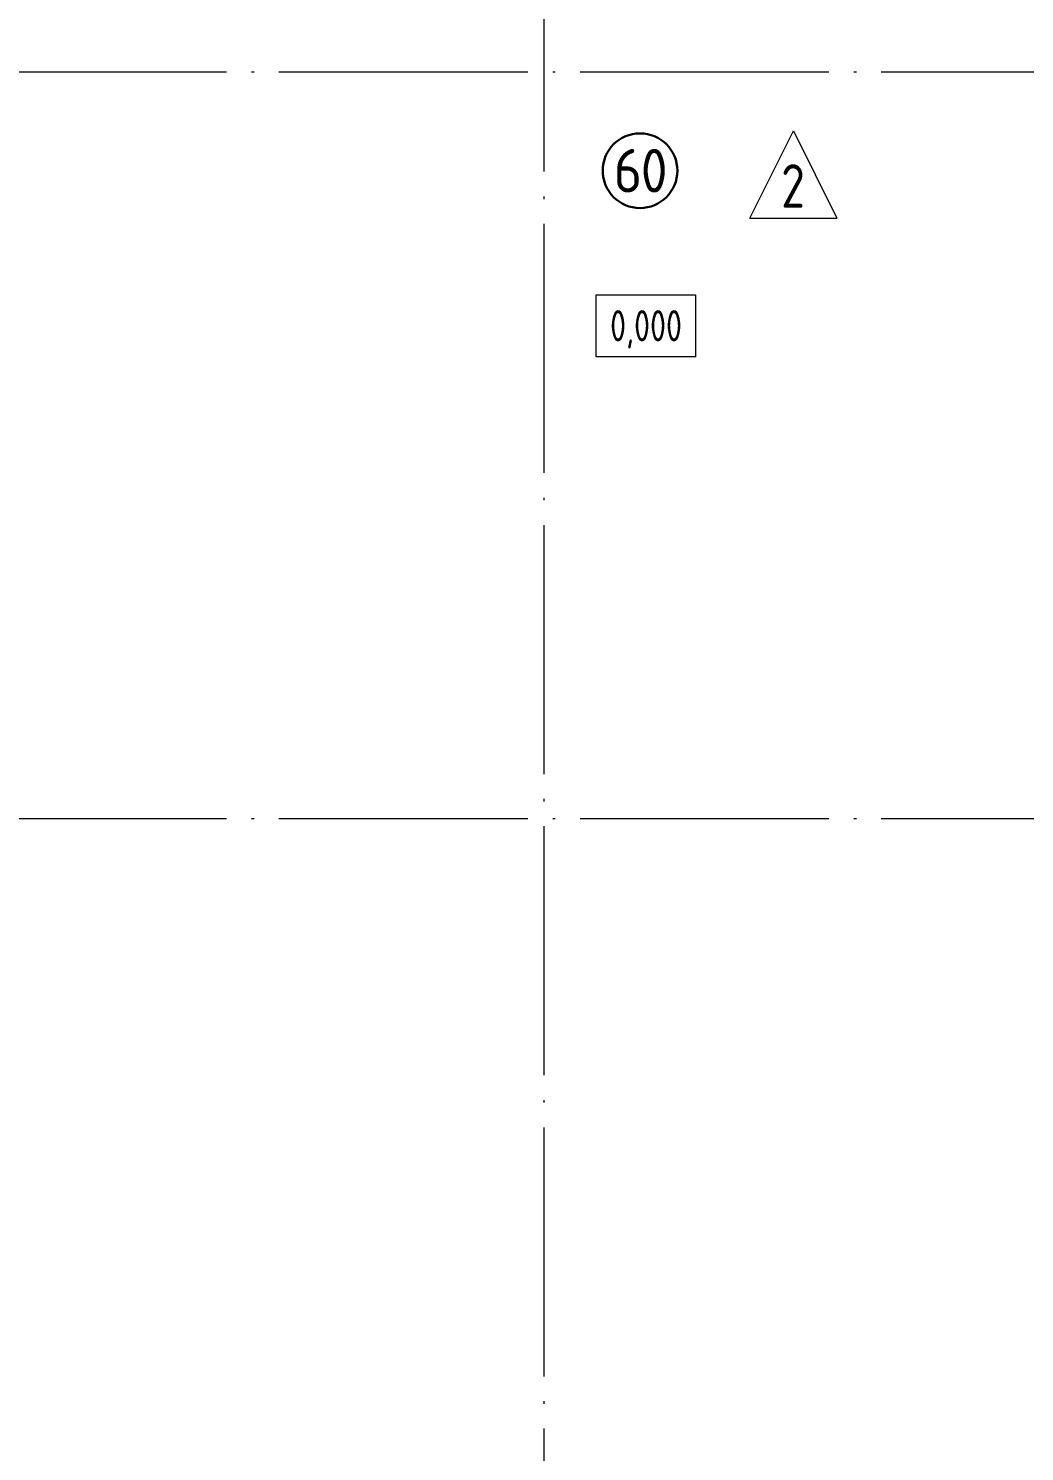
# Model space of a CAD drawing. Extents: x -965262 to 1142518, y -357520 to 71675.
# Drawn here: x 67280 to 75284, y -210236 to -198802 of the extents above; entities that cross this region are included whole.
import ezdxf

# ---------------------------------------------------------------- set-up
doc = ezdxf.new("R2010")
doc.units = 0
doc.header["$LTSCALE"] = 10
doc.linetypes.add('DOTE', pattern=[2.42, 2, -0.2, 0.02, -0.2])
doc.layers.get('0').update_dxf_attribs({"linetype": 'CONTINUOUS', "lineweight": 30})
doc.layers.add('DOTE', color=7, linetype='DOTE', lineweight=9)
doc.styles.add('GOST 2.304', font='isocpeur.ttf', dxfattribs={"width": 0.75, "height": 250})
doc.styles.add('GOST-2.304_Type-B', font='isocpeur.ttf', dxfattribs={"width": 0.9})

msp = doc.modelspace()

# ---------------------------------------------------------------- linework, layer by layer
at = {"lineweight": 15}
for p, q in [((73076.6, -200325.3, 9801.8), (73426.6, -199625.3, 9801.8)), ((73426.6, -199625.3, 9801.8), (73776.6, -200325.3, 9801.8)), ((73076.6, -200325.3, 9801.8), (73776.6, -200325.3, 9801.8))]:
    msp.add_line(p, q, dxfattribs=at)
at = {"color": 7, "lineweight": 15}
for p, q in [((71841.1, -200941.4, 8350.5), (72641.1, -200941.4, 8350.5)), ((71841.1, -201441.4, 8350.5), (71841.1, -200941.4, 8350.5)), ((72641.1, -200941.4, 8350.5), (72641.1, -201441.4, 8350.5)), ((72641.1, -201441.4, 8350.5), (71841.1, -201441.4, 8350.5))]:
    msp.add_line(p, q, dxfattribs=at)
at = {"color": 7}
msp.add_circle((72194.4, -199944.5, -7970.9), 300, dxfattribs=at)
at = {"layer": 'DOTE', "color": 7, "ltscale": 100, "extrusion": (0, -1, 0)}
msp.add_line((71422.6, -161652.1, -4711.1), (71422.6, -237687.4, -4711.1), dxfattribs=at)
at = {"layer": 'DOTE', "color": 7, "ltscale": 100}
for p, q in [((126952.6, -199152.1, -4711.1), (55067.3, -199152.1, -4711.1)), ((126952.6, -205152.1, -4711.1), (55067.3, -205152.1, -4711.1))]:
    msp.add_line(p, q, dxfattribs=at)

# ---------------------------------------------------------------- texts
at = {"color": 7, "style": 'GOST 2.304', "width": 0.75}
msp.add_text('0,000', height=250, dxfattribs=at).set_placement((71953.9, -201315.4, 8350.5))
at = {"color": 7, "insert": (72194.4, -199944.5, -3259.8), "char_height": 350, "width": 800, "attachment_point": 5, "style": 'GOST-2.304_Type-B'}
msp.add_mtext('{\\fISOCPEUR|b0|i0|c0|p34;\\T0.95;60}', dxfattribs=at)
at = {"insert": (73423.9, -200067.4, -1808.5), "char_height": 350, "width": 1500, "attachment_point": 5, "style": 'GOST 2.304'}
msp.add_mtext('{\\W0.8;2}', dxfattribs=at)

doc.saveas('drawing.dxf')
